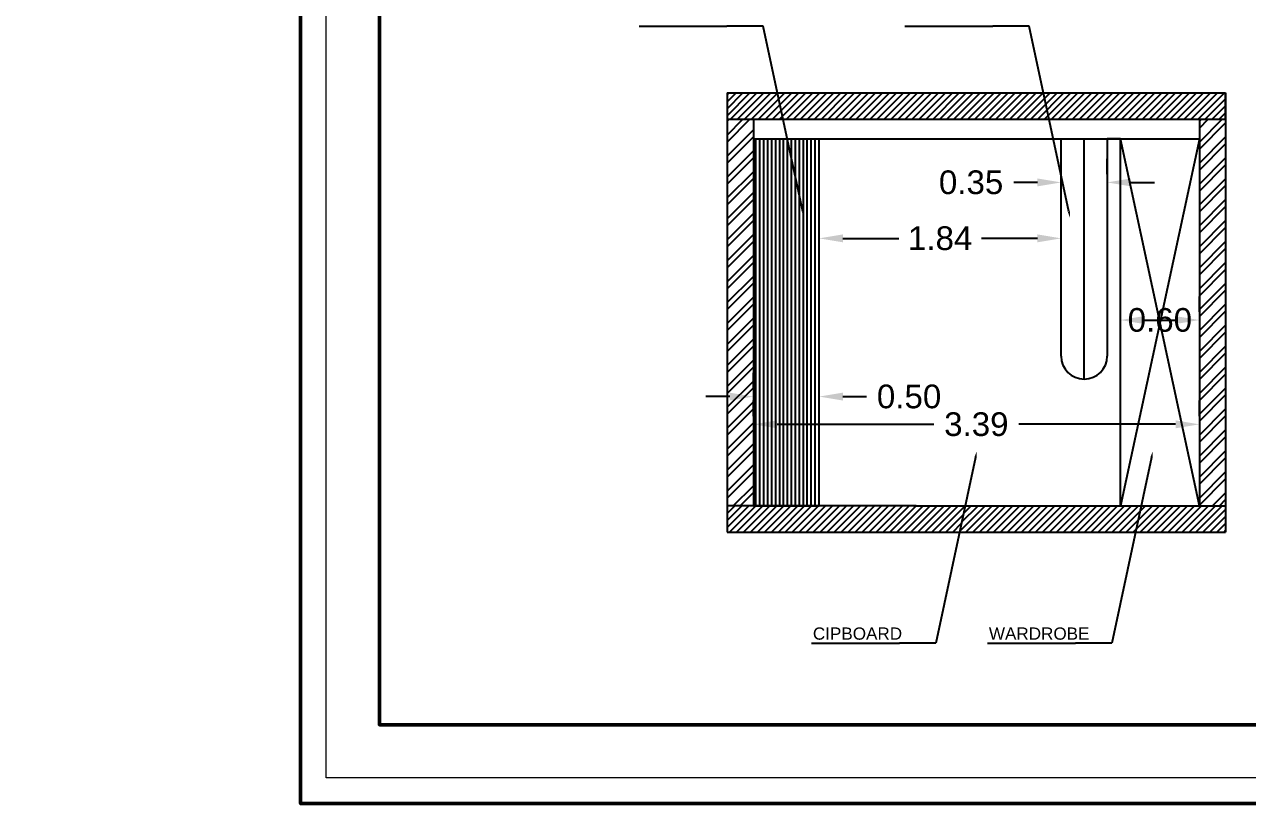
# Model space of a CAD drawing. Header units: inches. Extents: x -279 to 561, y -345 to 342.
# Drawn here: x -196.82 to -187.53, y -310.07 to -304.15 of the extents above; entities that cross this region are included whole.
import ezdxf

# ---------------------------------------------------------------- set-up
doc = ezdxf.new("R2010")
doc.units = ezdxf.units.IN
doc.header["$LTSCALE"] = 0.5
doc.header["$MEASUREMENT"] = 0
for name, color, linetype in [('0_Hatch_Pattern', 7, 'Continuous'), ('CADER', 7, 'Continuous'), ('model', 250, 'Continuous'), ('S-DIM', 7, 'Continuous'), ('TEXT', 3, 'Continuous')]:
    doc.layers.add(name, color=color, linetype=linetype)
doc.layers.add('G-ANNO-HLIN', color=5, linetype='Continuous', lineweight=50)
doc.styles.get("Standard").update_dxf_attribs({"font": 'arial.ttf'})
doc.dimstyles.get("Standard").update_dxf_attribs({"dimtxt": 0.18, "dimasz": 0.18, "dimexe": 0.18, "dimexo": 0.0625, "dimgap": 0.09, "dimtad": 0, "dimtih": 1, "dimtoh": 1, "dimzin": 0, "dimdsep": 46, "dimtxsty": 'Standard', "dimcen": 0.09, "dimadec": 0, "dimazin": 0, "dimtfac": 1, "dimtofl": 0, "dimtmove": 0, "dimatfit": 3, "dimfxl": 1, "dimtolj": 1, "dimtzin": 0, "dimarcsym": 0})
pattern_1 = [(45, (130.894896, -28.443108), (-0.0265165043, 0.0265165043), [])]

# ---------------------------------------------------------------- blocks, each defined once
blk = doc.blocks.new('*D1049')
at = {"layer": 'Defpoints', "color": 0, "ltscale": 0.5, "transparency": 16777216}
for p in [(-191.2821, -306.9743), (-190.7821, -306.9743), (-190.7821, -306.9743)]:
    blk.add_point(p, dxfattribs=at)
at = {"layer": 'model', "color": 0, "lineweight": -2, "ltscale": 0.5, "transparency": 16777216}
for p, q in [((-191.2821, -306.9118), (-191.2821, -306.7943)), ((-190.7821, -306.9118), (-190.7821, -306.7943)), ((-191.4621, -306.9743), (-191.6421, -306.9743)), ((-190.6021, -306.9743), (-190.4221, -306.9743))]:
    blk.add_line(p, q, dxfattribs=at)
at = {"layer": 'model', "color": 0, "ltscale": 0.5, "transparency": 16777216}
for points in [[(-191.4621, -306.9443), (-191.4621, -307.0043), (-191.2821, -306.9743)], [(-190.6021, -306.9443), (-190.6021, -307.0043), (-190.7821, -306.9743)]]:
    blk.add_solid(points, dxfattribs=at)
at = {"layer": 'model', "color": 0, "ltscale": 0.5, "transparency": 16777216, "insert": (-190.0987, -306.9743), "char_height": 0.18, "attachment_point": 5}
blk.add_mtext('\\A1;0.50', dxfattribs=at)
blk = doc.blocks.new('*D1050')
at = {"layer": 'Defpoints', "color": 0, "ltscale": 0.5, "transparency": 16777216}
for p in [(-190.7821, -305.7715), (-188.9429, -305.7715), (-188.9429, -305.7715)]:
    blk.add_point(p, dxfattribs=at)
at = {"layer": 'model', "color": 0, "lineweight": -2, "ltscale": 0.5, "transparency": 16777216}
for p, q in [((-190.7821, -305.709), (-190.7821, -305.5915)), ((-188.9429, -305.709), (-188.9429, -305.5915)), ((-190.6021, -305.7715), (-190.1775, -305.7715)), ((-189.1229, -305.7715), (-189.5476, -305.7715))]:
    blk.add_line(p, q, dxfattribs=at)
at = {"layer": 'model', "color": 0, "ltscale": 0.5, "transparency": 16777216}
for points in [[(-190.6021, -305.7415), (-190.6021, -305.8015), (-190.7821, -305.7715)], [(-189.1229, -305.7415), (-189.1229, -305.8015), (-188.9429, -305.7715)]]:
    blk.add_solid(points, dxfattribs=at)
at = {"layer": 'model', "color": 0, "ltscale": 0.5, "transparency": 16777216, "insert": (-189.8625, -305.7715), "char_height": 0.18, "attachment_point": 5}
blk.add_mtext('\\A1;1.84', dxfattribs=at)
blk = doc.blocks.new('*D1051')
at = {"layer": 'Defpoints', "color": 0, "ltscale": 0.5, "transparency": 16777216}
for p in [(-188.9429, -305.3464), (-188.5929, -305.3464), (-188.5929, -305.3464)]:
    blk.add_point(p, dxfattribs=at)
at = {"layer": 'model', "color": 0, "lineweight": -2, "ltscale": 0.5, "transparency": 16777216}
for p, q in [((-188.9429, -305.2839), (-188.9429, -305.1664)), ((-188.5929, -305.2839), (-188.5929, -305.1664)), ((-189.1229, -305.3464), (-189.3029, -305.3464)), ((-188.4129, -305.3464), (-188.2329, -305.3464))]:
    blk.add_line(p, q, dxfattribs=at)
at = {"layer": 'model', "color": 0, "ltscale": 0.5, "transparency": 16777216}
for points in [[(-189.1229, -305.3164), (-189.1229, -305.3764), (-188.9429, -305.3464)], [(-188.4129, -305.3164), (-188.4129, -305.3764), (-188.5929, -305.3464)]]:
    blk.add_solid(points, dxfattribs=at)
at = {"layer": 'model', "color": 0, "ltscale": 0.5, "transparency": 16777216, "insert": (-189.6274, -305.3464), "char_height": 0.18, "attachment_point": 5}
blk.add_mtext('\\A1;0.35', dxfattribs=at)
blk = doc.blocks.new('*D1052')
at = {"layer": 'Defpoints', "color": 0, "ltscale": 0.5, "transparency": 16777216}
for p in [(-188.4929, -306.3925), (-187.8929, -306.3925), (-187.8929, -306.3925)]:
    blk.add_point(p, dxfattribs=at)
at = {"layer": 'model', "color": 0, "lineweight": -2, "ltscale": 0.5, "transparency": 16777216}
for p, q in [((-188.4929, -306.33), (-188.4929, -306.2125)), ((-187.8929, -306.33), (-187.8929, -306.2125)), ((-188.3129, -306.3925), (-188.0729, -306.3925))]:
    blk.add_line(p, q, dxfattribs=at)
at = {"layer": 'model', "color": 0, "ltscale": 0.5, "transparency": 16777216}
for points in [[(-188.3129, -306.3625), (-188.3129, -306.4225), (-188.4929, -306.3925)], [(-188.0729, -306.3625), (-188.0729, -306.4225), (-187.8929, -306.3925)]]:
    blk.add_solid(points, dxfattribs=at)
at = {"layer": 'model', "color": 0, "ltscale": 0.5, "transparency": 16777216, "insert": (-188.1929, -306.3925), "char_height": 0.18, "attachment_point": 5}
blk.add_mtext('\\A1;0.60', dxfattribs=at)
blk = doc.blocks.new('*D1053')
at = {"layer": 'Defpoints', "color": 0, "ltscale": 0.5, "transparency": 16777216}
for p in [(-191.2821, -307.185), (-187.8929, -307.185), (-187.8929, -307.185)]:
    blk.add_point(p, dxfattribs=at)
at = {"layer": 'model', "color": 0, "lineweight": -2, "ltscale": 0.5, "transparency": 16777216}
for p, q in [((-191.2821, -307.1225), (-191.2821, -307.005)), ((-187.8929, -307.1225), (-187.8929, -307.005)), ((-191.1021, -307.185), (-189.9114, -307.185)), ((-188.0729, -307.185), (-189.2636, -307.185))]:
    blk.add_line(p, q, dxfattribs=at)
at = {"layer": 'model', "color": 0, "ltscale": 0.5, "transparency": 16777216}
for points in [[(-191.1021, -307.155), (-191.1021, -307.215), (-191.2821, -307.185)], [(-188.0729, -307.155), (-188.0729, -307.215), (-187.8929, -307.185)]]:
    blk.add_solid(points, dxfattribs=at)
at = {"layer": 'model', "color": 0, "ltscale": 0.5, "transparency": 16777216, "insert": (-189.5875, -307.185), "char_height": 0.18, "attachment_point": 5}
blk.add_mtext('\\A1;3.39', dxfattribs=at)
blk = doc.blocks.new('*D1071')
at = {"color": 0, "linetype": 'ByBlock', "lineweight": -2, "transparency": 16777216}
for p, q in [((558.6522, 342.2788), (558.6522, 342.4729)), ((560.6522, 342.2788), (560.6522, 342.4729)), ((558.8322, 342.2929), (559.1722, 342.2929)), ((560.4722, 342.2929), (560.1322, 342.2929))]:
    blk.add_line(p, q, dxfattribs=at)
at = {"color": 0, "linetype": 'ByBlock', "transparency": 16777216}
for points in [[(558.8322, 342.3229), (558.8322, 342.2629), (558.6522, 342.2929)], [(560.4722, 342.3229), (560.4722, 342.2629), (560.6522, 342.2929)]]:
    blk.add_solid(points, dxfattribs=at)
at = {"layer": 'Defpoints', "color": 0, "linetype": 'ByBlock', "transparency": 16777216}
for p in [(560.6522, 342.2929), (558.6522, 342.2163), (560.6522, 342.2163)]:
    blk.add_point(p, dxfattribs=at)
at = {"layer": 'Defpoints', "color": 0, "ltscale": 0.5, "transparency": 16777216}
for p in [(-209.5, -305.36), (-209.5, -305.81), (-209.5, -305.81)]:
    blk.add_point(p, dxfattribs=at)
at = {"layer": 'S-DIM', "color": 0, "lineweight": -2, "ltscale": 0.5, "transparency": 16777216}
for p, q in [((-209.5, -305.18), (-209.5, -305)), ((-209.5625, -305.36), (-209.68, -305.36)), ((-209.5625, -305.81), (-209.68, -305.81)), ((-209.5, -305.99), (-209.5, -306.17))]:
    blk.add_line(p, q, dxfattribs=at)
at = {"layer": 'S-DIM', "color": 0, "ltscale": 0.5, "transparency": 16777216}
for points in [[(-209.53, -305.18), (-209.47, -305.18), (-209.5, -305.36)], [(-209.53, -305.99), (-209.47, -305.99), (-209.5, -305.81)]]:
    blk.add_solid(points, dxfattribs=at)
at = {"color": 0, "linetype": 'ByBlock', "transparency": 16777216, "insert": (559.6522, 342.2929), "char_height": 0.18, "attachment_point": 5}
blk.add_mtext('\\A1;2.0000', dxfattribs=at)
at = {"layer": 'S-DIM', "color": 0, "ltscale": 0.5, "transparency": 16777216, "insert": (-209.5, -305.585), "char_height": 0.18, "attachment_point": 5}
blk.add_mtext('\\A1;0.45', dxfattribs=at)

msp = doc.modelspace()

# ---------------------------------------------------------------- hatches: boundary and pattern name
at = {"layer": '0_Hatch_Pattern', "ltscale": 0.5, "transparency": 33554572}
h = msp.add_hatch(dxfattribs=at)
h.set_pattern_fill('ANSI31', color=256, scale=0.3)
h.set_pattern_definition(pattern_1)
h.paths.add_polyline_path([(-187.6929, -304.8663), (-187.6929, -304.6663), (-189.9243, -304.6663), (-189.8815, -304.8663)])
h.paths.add_polyline_path([(-191.4821, -304.6663), (-191.4821, -304.8663), (-189.8815, -304.8663), (-189.9243, -304.6663)])
h = msp.add_hatch(dxfattribs=at)
h.set_pattern_fill('ANSI32', color=256, scale=0.3)
h.set_pattern_definition([(45, (132.792, -28.44311), (-0.079549513, 0.079549513), []), (45, (132.84504, -28.44311), (-0.079549513, 0.079549513), [])])
h.paths.add_polyline_path([(-191.2821, -304.8663), (-191.4821, -304.8663), (-191.4821, -307.8039), (-191.2821, -307.8039)])
h = msp.add_hatch(dxfattribs=at)
h.set_pattern_fill('ANSI32', color=256, scale=0.3)
h.set_pattern_definition([(45, (129.2749, -28.44311), (-0.079549513, 0.079549513), []), (45, (129.32793, -28.44311), (-0.079549513, 0.079549513), [])])
h.paths.add_polyline_path([(-187.6929, -304.8663), (-187.8929, -304.8663), (-187.8929, -307.8039), (-187.6929, -307.8039)])
h = msp.add_hatch(dxfattribs=at)
h.set_pattern_fill('ANSI31', color=256, scale=0.3)
h.set_pattern_definition(pattern_1)
h.paths.add_polyline_path([(-189.7156, -308.0039), (-189.6729, -307.8039), (-191.4821, -307.8039), (-191.4821, -308.0039)])
h = msp.add_hatch(dxfattribs=at)
h.set_pattern_fill('ANSI31', color=256, scale=0.3)
h.set_pattern_definition([(45, (118.212003, -28.443108), (-0.0265165043, 0.0265165043), [])])
h.paths.add_polyline_path([(-189.6729, -307.8039), (-189.7156, -308.0039), (-188.3781, -308.0039), (-188.3354, -307.8039)])
h.paths.add_polyline_path([(-188.3354, -307.8039), (-188.3781, -308.0039), (-187.6929, -308.0039), (-187.6929, -307.8039), (-187.8929, -307.8039)])

# ---------------------------------------------------------------- linework, layer by layer
at = {"ltscale": 0.5}
for p, q in [((-191.4821, -304.6663), (-187.6929, -304.6663)), ((-191.4821, -304.6663), (-187.6929, -304.6663)), ((-191.4821, -304.6663), (-191.4821, -308.0039)), ((-187.6929, -304.8663), (-187.6929, -304.6663)), ((-187.6929, -304.6663), (-187.6929, -308.0039)), ((-191.4821, -304.8663), (-187.6929, -304.8663)), ((-191.4821, -304.8663), (-191.4821, -308.0039)), ((-191.2821, -304.8663), (-191.2821, -307.8039)), ((-191.2821, -304.8663), (-191.2821, -307.8039)), ((-191.2821, -304.8663), (-191.2821, -307.8039)), ((-191.2821, -304.8663), (-191.2821, -307.8039)), ((-187.8929, -304.8663), (-187.8929, -307.8039)), ((-187.8929, -304.8663), (-187.8929, -307.8039)), ((-187.8929, -304.8663), (-187.8929, -307.8039)), ((-187.6929, -304.8663), (-187.6929, -308.0039)), ((-191.2821, -305.0163), (-187.8929, -305.0163)), ((-191.2621, -307.8039), (-191.2621, -305.0163)), ((-191.2321, -307.8039), (-191.2321, -305.0163)), ((-191.2321, -307.8039), (-191.2321, -305.0163)), ((-191.2021, -307.8039), (-191.2021, -305.0163)), ((-191.2021, -307.8039), (-191.2021, -305.0163)), ((-191.1721, -307.8039), (-191.1721, -305.0163)), ((-191.1721, -307.8039), (-191.1721, -305.0163)), ((-191.1421, -307.8039), (-191.1421, -305.0163)), ((-191.1421, -307.8039), (-191.1421, -305.0163)), ((-191.1121, -307.8039), (-191.1121, -305.0163)), ((-191.0821, -307.8039), (-191.0821, -305.0163)), ((-191.0821, -307.8039), (-191.0821, -305.0163)), ((-191.0521, -307.8039), (-191.0521, -305.0163)), ((-191.0221, -307.8039), (-191.0221, -305.0163)), ((-191.0221, -307.8039), (-191.0221, -305.0163)), ((-190.9921, -307.8039), (-190.9921, -305.0163)), ((-190.9621, -307.8039), (-190.9621, -305.0163)), ((-190.9621, -307.8039), (-190.9621, -305.0163)), ((-190.9321, -307.8039), (-190.9321, -305.0163)), ((-190.9021, -307.8039), (-190.9021, -305.0163)), ((-190.9021, -307.8039), (-190.9021, -305.0163)), ((-190.8721, -307.8039), (-190.8721, -305.0163)), ((-190.8421, -307.8039), (-190.8421, -305.0163)), ((-190.8421, -307.8039), (-190.8421, -305.0163)), ((-190.8121, -307.8039), (-190.8121, -305.0163)), ((-190.7821, -307.8039), (-190.7821, -305.0163)), ((-188.9429, -306.6663), (-188.9429, -305.0163)), ((-188.7679, -306.8413), (-188.7679, -305.0163)), ((-188.4929, -305.0163), (-188.5929, -305.0163)), ((-188.5929, -305.0163), (-188.5929, -306.6663)), ((-188.4929, -307.8039), (-188.4929, -305.0163)), ((-187.8929, -305.0163), (-188.4929, -307.8039)), ((-187.8929, -307.8039), (-188.4929, -305.0163)), ((-187.8929, -305.0163), (-187.8929, -307.8039)), ((-187.8929, -305.0163), (-187.8929, -307.8039)), ((-190.0458, -307.8039), (-191.4821, -307.8039)), ((-191.2821, -307.8039), (-190.7821, -307.8039)), ((-190.0621, -307.8039), (-187.6929, -307.8039)), ((-187.8929, -307.8039), (-187.6929, -307.8039)), ((-191.4821, -308.0039), (-187.6929, -308.0039)), ((-190.0621, -308.0039), (-187.6929, -308.0039))]:
    msp.add_line(p, q, dxfattribs=at)
msp.add_arc((-188.7679, -306.6663), 0.175, 180, 0, dxfattribs=at)
at = {"layer": 'CADER', "lineweight": 18}
for points in [[(-194.7233, -292.9682), (-169.0206, -292.9682), (-169.0206, -310.0672), (-194.7233, -310.0672)], [(-194.5275, -293.164), (-169.2164, -293.164), (-169.2164, -309.8714), (-194.5275, -309.8714)]]:
    msp.add_lwpolyline(points, close=True, dxfattribs=at)
at = {"layer": 'G-ANNO-HLIN', "color": 0}
for points in [[(-194.7233, -292.9682), (-169.0206, -292.9682), (-169.0206, -310.0672), (-194.7233, -310.0672)], [(-194.1239, -293.5676), (-169.62, -293.5676), (-169.62, -309.4678), (-194.1239, -309.4678)]]:
    msp.add_lwpolyline(points, close=True, dxfattribs=at)
at = {"layer": 'TEXT', "color": 7, "linetype": 'ByBlock', "lineweight": -2, "ltscale": 8e-05}
for p, q in [((-191.207, -304.158), (-191.4828, -304.158)), ((-189.1865, -304.158), (-189.4623, -304.158)), ((-189.8959, -308.8475), (-190.1717, -308.8475)), ((-188.5584, -308.8475), (-188.8342, -308.8475))]:
    msp.add_line(p, q, dxfattribs=at)
for points in [[(-192.1502, -304.158), (-191.4828, -304.158)], [(-190.9056, -305.5679), (-191.207, -304.158)], [(-190.1298, -304.158), (-189.4623, -304.158)], [(-188.8851, -305.5679), (-189.1865, -304.158)], [(-189.5946, -307.4376), (-189.8959, -308.8475)], [(-188.2571, -307.4376), (-188.5584, -308.8475)], [(-190.8392, -308.8475), (-190.1717, -308.8475)], [(-189.5017, -308.8475), (-188.8342, -308.8475)]]:
    msp.add_lwpolyline(points, dxfattribs=at)
at = {"layer": 'TEXT', "color": 7, "lineweight": 15, "ltscale": 8e-05}
for points in [[(-190.9137, -305.5697), (-190.8951, -305.6168), (-190.8974, -305.5662)], [(-188.8933, -305.5697), (-188.8747, -305.6168), (-188.877, -305.5662)], [(-189.6027, -307.4358), (-189.5841, -307.3887), (-189.5864, -307.4393)], [(-188.2652, -307.4358), (-188.2466, -307.3887), (-188.2489, -307.4393)]]:
    msp.add_solid(points, dxfattribs=at)

# ---------------------------------------------------------------- texts
at = {"char_height": 0.09292, "attachment_point": 1}
for s, insert in [('CIPBOARD', (-190.8297, -308.7289)), ('WARDROBE', (-189.4922, -308.7289))]:
    msp.add_mtext_dynamic_manual_height_columns(s, width=1.05778, gutter_width=0.4646, heights=[0], dxfattribs=dict(at, insert=insert))

# ---------------------------------------------------------------- dimensions: what is measured, and where the dimension line sits
at = {"layer": 'model', "ltscale": 0.5}
for base, p1, p2, picture, middle in [((-188.5929, -305.3464), (-188.9429, -305.3464), (-188.5929, -305.3464), '*D1051', (-189.6274, -305.3464)), ((-187.8929, -306.3925), (-188.4929, -306.3925), (-187.8929, -306.3925), '*D1052', (-188.1929, -306.3925))]:
    dim = msp.add_linear_dim(base=base, p1=p1, p2=p2, dimstyle='Standard', dxfattribs=at)
    dim.commit()
    dim.dimension.update_dxf_attribs({"geometry": picture, "text_midpoint": middle, "dimtype": 160})
for base, p1, p2, picture, middle in [((-188.9429, -305.7715), (-190.7821, -305.7715), (-188.9429, -305.7715), '*D1050', (-189.8625, -305.7715)), ((-190.7821, -306.9743), (-191.2821, -306.9743), (-190.7821, -306.9743), '*D1049', (-190.0987, -306.9743)), ((-187.8929, -307.185), (-191.2821, -307.185), (-187.8929, -307.185), '*D1053', (-189.5875, -307.185))]:
    dim = msp.add_linear_dim(base=base, p1=p1, p2=p2, dimstyle='Standard', dxfattribs=at)
    dim.commit()
    dim.dimension.update_dxf_attribs({"geometry": picture, "text_midpoint": middle})
at = {"layer": 'S-DIM', "ltscale": 0.5}
dim = msp.add_linear_dim(base=(-209.5, -305.81), p1=(-209.5, -305.36), p2=(-209.5, -305.81), angle=90, dimstyle='Standard', dxfattribs=at)
dim.commit()
dim.dimension.update_dxf_attribs({"geometry": '*D1071', "text_midpoint": (-209.5, -305.585)})

doc.saveas('drawing.dxf')
